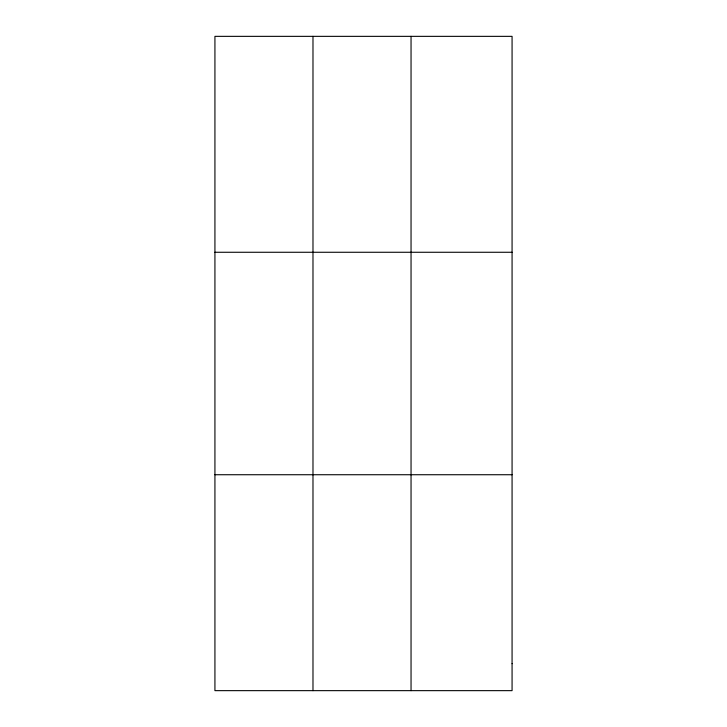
<?xml version="1.0" encoding="UTF-8"?>
<svg xmlns="http://www.w3.org/2000/svg" width="727" height="727" viewBox="0 0 727 727"><rect width="100%" height="100%" fill="white"/><g stroke="black" fill="none" stroke-linecap="round" stroke-linejoin="round"><path stroke-width="1.09" d="M312.983 36.35L312.983 690.65M411.046 36.35L411.046 690.65M214.928 252.269L512.072 252.269M214.928 474.731L512.072 474.731M512.072 663.66L512.072 690.65L214.928 690.65L214.928 36.35L512.072 36.35L512.072 663.66"/></g></svg>
